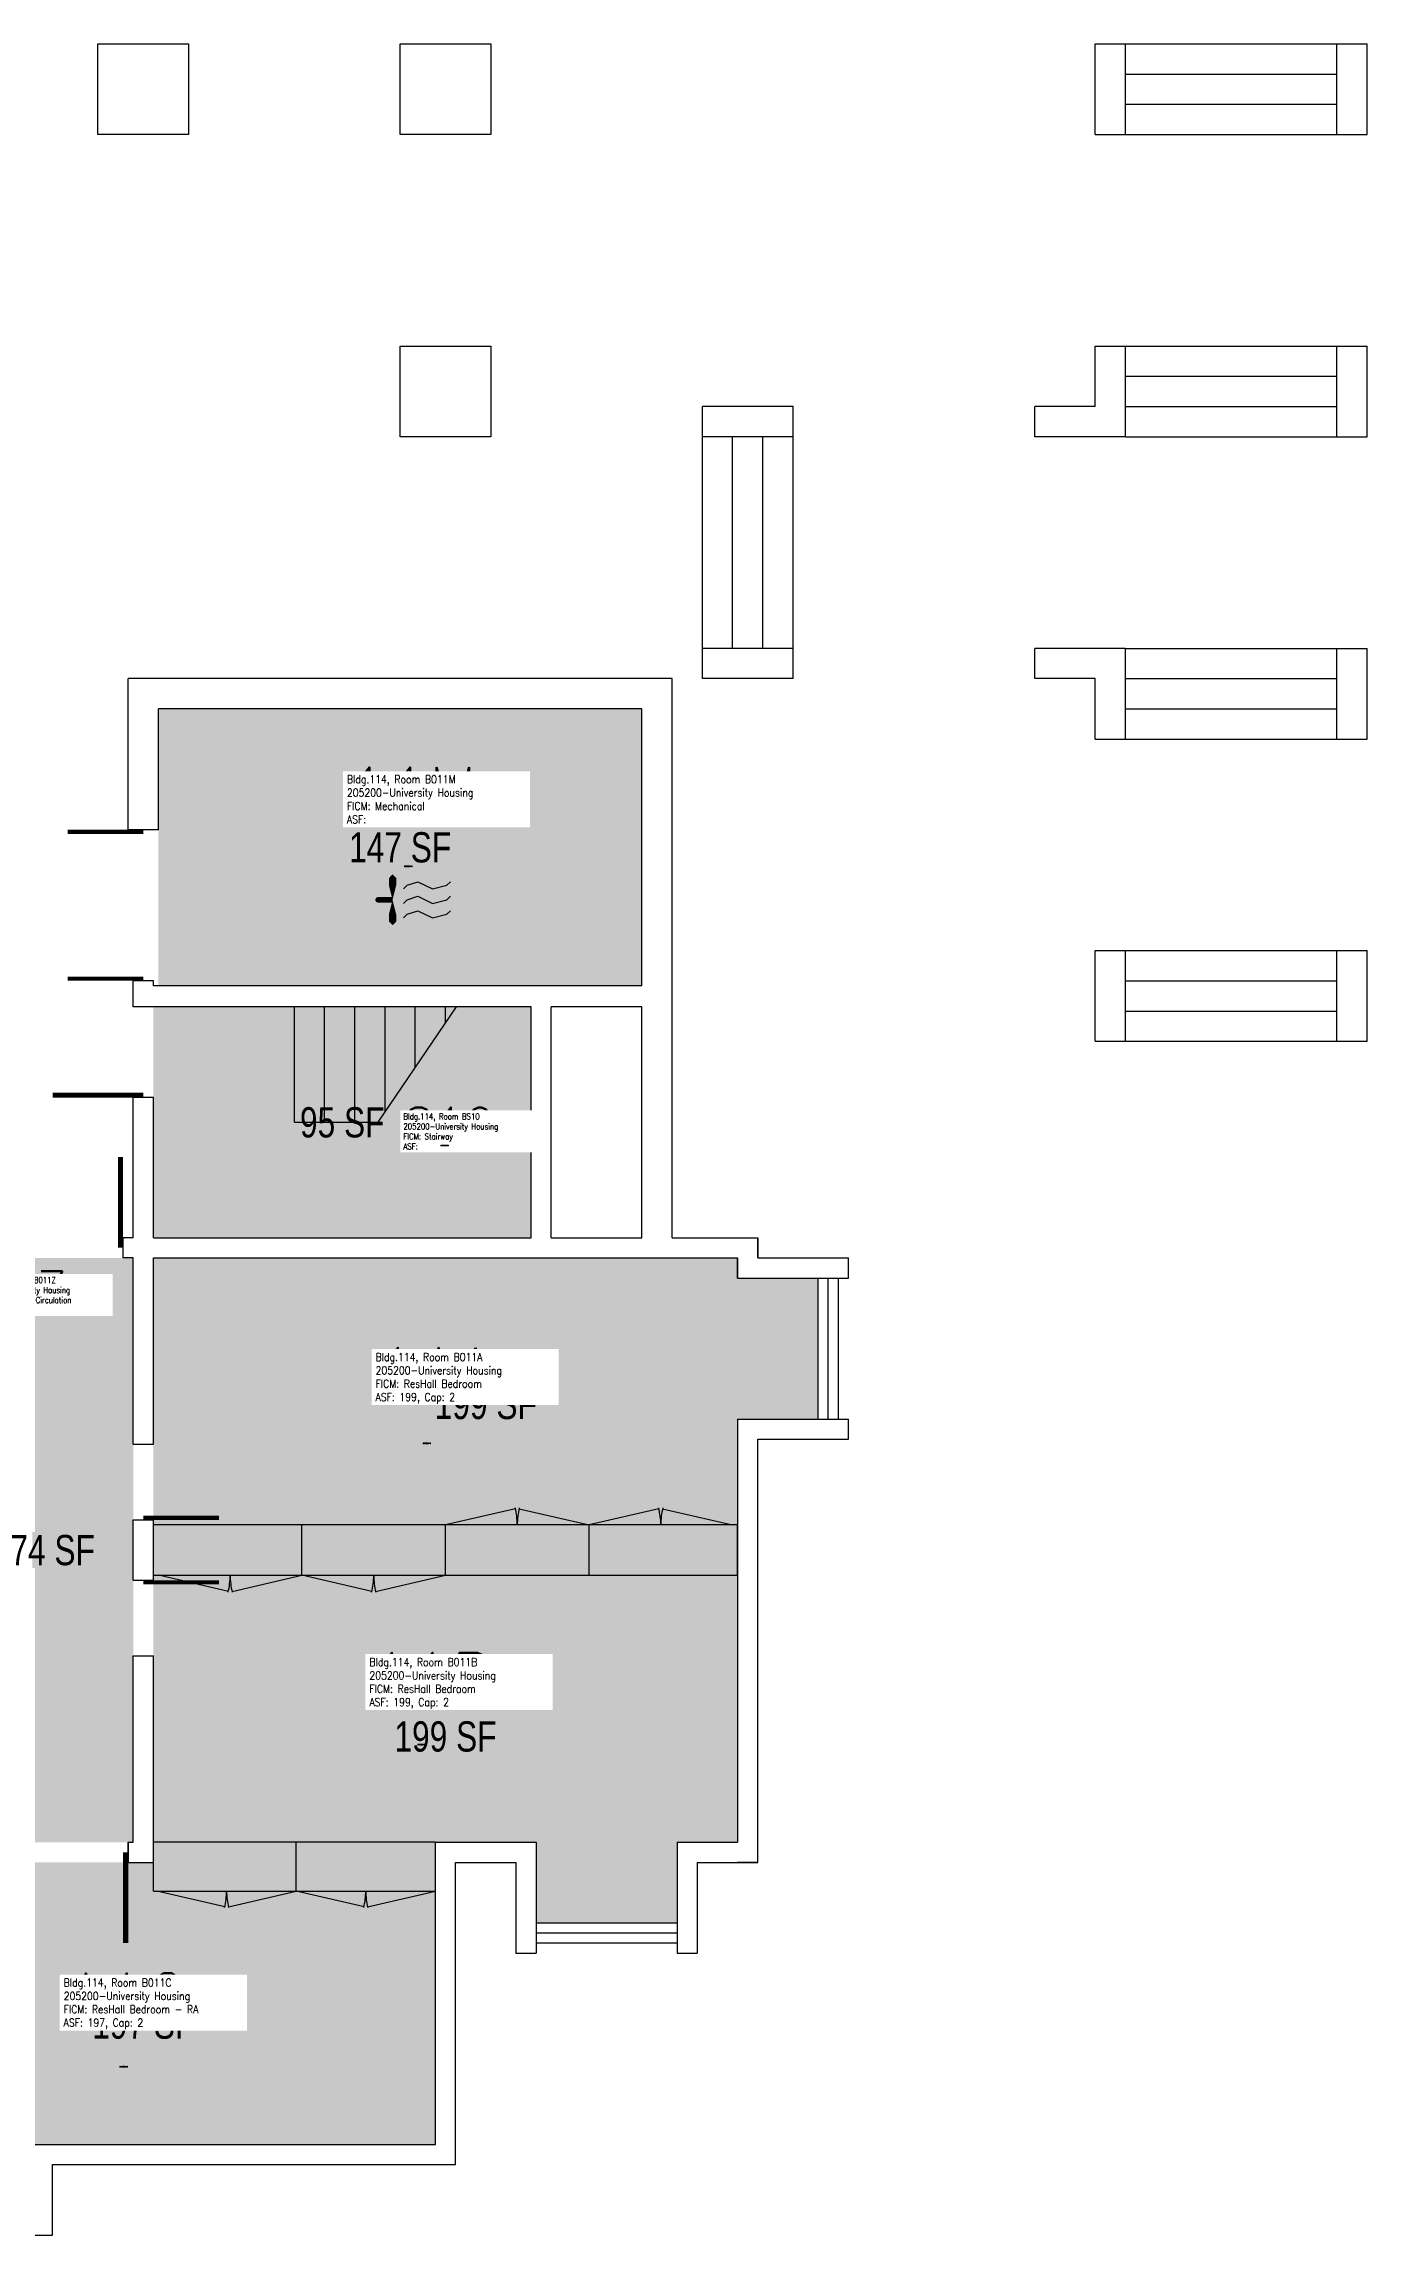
# Model space of a CAD drawing. Header units: inches. Extents: x 0 to 1426, y 0 to 1318.
# Drawn here: x 901 to 1426, y 448 to 1318 of the extents above; entities that cross this region are included whole.
import ezdxf
from ezdxf.enums import TextEntityAlignment as Align

# ---------------------------------------------------------------- set-up
doc = ezdxf.new("R2010")
doc.units = ezdxf.units.IN
doc.header["$LTSCALE"] = 10
doc.header["$MEASUREMENT"] = 0
doc.layers.get('0').update_dxf_attribs({"linetype": 'CONTINUOUS'})
for name, color, linetype in [('A-COLS', 5, 'CONTINUOUS'), ('A-DOOR', 2, 'CONTINUOUS'), ('A-FLOR', 3, 'CONTINUOUS'), ('A-GLAZ', 1, 'CONTINUOUS'), ('A-GLAZ-SILL', 2, 'CONTINUOUS'), ('A-IDEN-ICON', 4, 'CONTINUOUS'), ('A-IDEN-RNUM', 7, 'CONTINUOUS'), ('A-IDEN-SNUM', 4, 'CONTINUOUS'), ('A-IDEN-VNUM', 4, 'CONTINUOUS'), ('A-SITE', 3, 'CONTINUOUS'), ('A-WALL', 7, 'CONTINUOUS'), ('AREA-TEXT', 3, 'CONTINUOUS'), ('Rooms-Category-Color', 7, 'CONTINUOUS'), ('Rooms-College-Color', 7, 'CONTINUOUS'), ('Rooms-Department-Color', 7, 'CONTINUOUS'), ('Rooms-Division-Color', 7, 'CONTINUOUS'), ('Rooms-Information', 7, 'CONTINUOUS')]:
    doc.layers.add(name, color=color, linetype=linetype)
doc.styles.add('AREA', font='arial.ttf', dxfattribs={"width": 0.75, "height": 24})
doc.styles.add('ROOMSNUMBER', font='txt.shx', dxfattribs={"height": 0.03})
doc.styles.add('ROOMVNUMBER', font='simplex.shx', dxfattribs={"width": 0.85})

# ---------------------------------------------------------------- blocks, each defined once
blk = doc.blocks.new('CPMECH')
at = {"color": 0, "linetype": 'ByBlock'}
for p, q in [((0.005, 0.025), (0.015, 0.035)), ((0.015, 0.035), (0.045, 0.045)), ((0.015, -0.005), (0.045, 0.005)), ((0.045, 0.045), (0.085, 0.025)), ((0.045, 0.005), (0.085, -0.015)), ((0.085, 0.025), (0.125, 0.035)), ((0.125, 0.035), (0.135, 0.045)), ((0.125, -0.005), (0.135, 0.005)), ((0.005, -0.015), (0.015, -0.005)), ((0.005, -0.055), (0.015, -0.045)), ((0.015, -0.045), (0.045, -0.035)), ((0.045, -0.035), (0.085, -0.055)), ((0.085, -0.015), (0.125, -0.005)), ((0.085, -0.055), (0.125, -0.045)), ((0.125, -0.045), (0.135, -0.035))]:
    blk.add_line(p, q, dxfattribs=at)
for points in [[(-0.025, -0.005, 0, 0.02, 0), (-0.025, 0.035, 0.02, 0.02, 0), (-0.025, 0.055, 0.02, 0, 0), (-0.025, 0.065, 0, 0, 0)], [(-0.025, -0.005, 0, 0.02, 0), (-0.025, -0.045, 0.02, 0.02, 0), (-0.025, -0.065, 0.02, 0, 0), (-0.025, -0.075, 0, 0, 0)]]:
    blk.add_lwpolyline(points, format="xyseb", dxfattribs=at)
at = {"color": 0, "linetype": 'ByBlock', "const_width": 0.015}
blk.add_lwpolyline([(-0.025, -0.005), (-0.065, -0.005)], dxfattribs=at)
at = {"color": 0, "linetype": 'ByBlock', "const_width": 0.0075}
blk.add_lwpolyline([(-0.0682, -0.0069, 1), (-0.0618, -0.0031, 1)], format="xyb", close=True, dxfattribs=at)

msp = doc.modelspace()

# ---------------------------------------------------------------- hatches: boundary and pattern name
at = {"layer": 'Rooms-Category-Color', "true_color": 0xadadad}
for points in [[(946, 1054), (1138, 1054), (1138, 944), (946, 944)], [(944, 844), (1094, 844), (1094, 935.64), (944, 935.64)], [(936, 836), (872, 836), (872, 806), (896, 806), (896, 798), (872, 798), (872, 770), (896, 770), (896, 604), (936, 604)]]:
    msp.add_hatch(color=253, dxfattribs=at).paths.add_polyline_path(points)
at = {"layer": 'Rooms-Category-Color', "true_color": 0x728ef3}
for points in [[(944, 720), (944, 836), (1176, 836), (1176, 828), (1208, 828), (1208, 772), (1176, 772), (1176, 720)], [(944, 720), (944, 604), (1096, 604), (1096, 572), (1152, 572), (1152, 604), (1176, 604), (1176, 720)], [(896, 484), (896, 460), (832, 460), (832, 484), (824, 484), (824, 596), (944, 596), (944, 604), (1056, 604), (1056, 484)]]:
    msp.add_hatch(color=171, dxfattribs=at).paths.add_polyline_path(points)
at = {"layer": 'Rooms-College-Color', "true_color": 0xadadad}
for points in [[(946, 1054), (1138, 1054), (1138, 944), (946, 944)], [(944, 844), (1094, 844), (1094, 935.64), (944, 935.64)], [(936, 836), (872, 836), (872, 806), (896, 806), (896, 798), (872, 798), (872, 770), (896, 770), (896, 604), (936, 604)], [(944, 720), (944, 836), (1176, 836), (1176, 828), (1208, 828), (1208, 772), (1176, 772), (1176, 720)], [(944, 720), (944, 604), (1096, 604), (1096, 572), (1152, 572), (1152, 604), (1176, 604), (1176, 720)], [(896, 484), (896, 460), (832, 460), (832, 484), (824, 484), (824, 596), (944, 596), (944, 604), (1056, 604), (1056, 484)]]:
    msp.add_hatch(color=253, dxfattribs=at).paths.add_polyline_path(points)
at = {"layer": 'Rooms-Department-Color', "true_color": 0xacacac}
for points in [[(946, 1054), (1138, 1054), (1138, 944), (946, 944)], [(944, 844), (1094, 844), (1094, 935.64), (944, 935.64)], [(936, 836), (872, 836), (872, 806), (896, 806), (896, 798), (872, 798), (872, 770), (896, 770), (896, 604), (936, 604)]]:
    msp.add_hatch(color=253, dxfattribs=at).paths.add_polyline_path(points)
at = {"layer": 'Rooms-Department-Color', "true_color": 0x604aed}
for points in [[(944, 720), (944, 836), (1176, 836), (1176, 828), (1208, 828), (1208, 772), (1176, 772), (1176, 720)], [(944, 720), (944, 604), (1096, 604), (1096, 572), (1152, 572), (1152, 604), (1176, 604), (1176, 720)], [(896, 484), (896, 460), (832, 460), (832, 484), (824, 484), (824, 596), (944, 596), (944, 604), (1056, 604), (1056, 484)]]:
    msp.add_hatch(color=173, dxfattribs=at).paths.add_polyline_path(points)
at = {"layer": 'Rooms-Division-Color', "true_color": 0xadadad}
for points in [[(946, 1054), (1138, 1054), (1138, 944), (946, 944)], [(944, 844), (1094, 844), (1094, 935.64), (944, 935.64)], [(936, 836), (872, 836), (872, 806), (896, 806), (896, 798), (872, 798), (872, 770), (896, 770), (896, 604), (936, 604)]]:
    msp.add_hatch(color=253, dxfattribs=at).paths.add_polyline_path(points)
at = {"layer": 'Rooms-Division-Color', "true_color": 0x604aed}
for points in [[(944, 720), (944, 836), (1176, 836), (1176, 828), (1208, 828), (1208, 772), (1176, 772), (1176, 720)], [(944, 720), (944, 604), (1096, 604), (1096, 572), (1152, 572), (1152, 604), (1176, 604), (1176, 720)], [(896, 484), (896, 460), (832, 460), (832, 484), (824, 484), (824, 596), (944, 596), (944, 604), (1056, 604), (1056, 484)]]:
    msp.add_hatch(color=173, dxfattribs=at).paths.add_polyline_path(points)

# ---------------------------------------------------------------- linework, layer by layer
at = {"layer": 'A-COLS'}
for points in [[(922, 1282), (922, 1318), (958, 1318), (958, 1282)], [(1042, 1282), (1042, 1318), (1078, 1318), (1078, 1282)], [(1042, 1162), (1042, 1198), (1078, 1198), (1078, 1162)]]:
    msp.add_lwpolyline(points, close=True, dxfattribs=at)
at = {"layer": 'A-DOOR'}
for points in [[(940, 1005.17, 1.67, 1.67, 0), (910, 1005.17, 0, 0, 0.414214), (940, 976, 0, 0, 0.814237)], [(940, 946.83, 1.67, 1.67, 0), (910, 946.83, 0, 0, -0.414214), (940, 976, 0, 0, -0.814237)], [(940, 900.64, 2, 2, 0), (904, 900.64, 0, 0, -0.414214), (940, 935.64, 0, 0, -0.814237)], [(931, 840, 2, 2, 0), (931, 876, 0, 0, 0.414214), (896, 840, 0, 0, 0.814237)], [(940, 732.83, 1.67, 1.67, 0), (970, 732.83, 0, 0, 0.414214), (940, 762, 0, 0, 0.814237)], [(940, 707.17, 1.67, 1.67, 0), (970, 707.17, 0, 0, -0.414214), (940, 678, 0, 0, -0.814237)], [(933, 600, 2, 2, 0), (933, 564, 0, 0, -0.414214), (898, 600, 0, 0, -0.814237)]]:
    msp.add_lwpolyline(points, format="xyseb", dxfattribs=at)
at = {"layer": 'A-FLOR'}
for p, q in [((1000, 889.82), (1000, 935.64)), ((1012, 889.82), (1012, 935.64)), ((1024, 889.82), (1024, 935.64)), ((1033.23, 889.82), (1064.33, 935.64)), ((1036, 893.91), (1036, 935.64)), ((1048, 911.58), (1048, 935.64)), ((1060, 929.26), (1060, 935.64)), ((1000, 889.82), (1033.23, 889.82)), ((1087.77, 736.41), (1060, 730)), ((1089.23, 736.41), (1117, 730)), ((1144.77, 736.41), (1117, 730)), ((1146.23, 736.41), (1174, 730)), ((944, 710), (944, 730)), ((1060, 730), (944, 730)), ((1003, 710), (1003, 730)), ((1060, 710), (1060, 730)), ((1176, 730), (1060, 730)), ((1117, 710), (1117, 730)), ((1176, 710), (1176, 730)), ((944, 710), (1003, 710)), ((973.77, 703.59), (946, 710)), ((946, 710), (1003, 710)), ((975.23, 703.59), (1003, 710)), ((1030.77, 703.59), (1003, 710)), ((1003, 710), (1060, 710)), ((1032.23, 703.59), (1060, 710)), ((1060, 710), (1176, 710)), ((944, 584.6), (944, 604)), ((1056, 604), (944, 604)), ((1000.71, 584.6), (1000.71, 604)), ((1056, 584.6), (1056, 604)), ((944, 584.6), (1000.71, 584.6)), ((972.36, 578.38), (945.42, 584.6)), ((945.42, 584.6), (1000.71, 584.6)), ((973.77, 578.38), (1000.71, 584.6)), ((1027.65, 578.38), (1000.71, 584.6)), ((1000.71, 584.6), (1056, 584.6)), ((1029.06, 578.38), (1056, 584.6))]:
    msp.add_line(p, q, dxfattribs=at)
for centre, radius, start, end in [((1060, 730), 28.5, 0, 13.7374), ((1117, 730), 28.5, 166.2626, 180), ((1117, 730), 28.5, 0, 13.7374), ((1174, 730), 28.5, 166.2626, 180), ((946, 710), 28.5, 346.2626, 0), ((1003, 710), 28.5, 180, 193.7374), ((1003, 710), 28.5, 346.2626, 0), ((1060, 710), 28.5, 180, 193.7374), ((945.42, 584.6), 27.64, 346.2626, 0), ((1000.71, 584.6), 27.64, 180, 193.7374), ((1000.71, 584.6), 27.64, 346.2626, 0), ((1056, 584.6), 27.64, 180, 193.7374)]:
    msp.add_arc(centre, radius, start, end, dxfattribs=at)
at = {"layer": 'A-GLAZ'}
for p, q in [((1212, 772), (1212, 828)), ((1096, 568), (1152, 568))]:
    msp.add_line(p, q, dxfattribs=at)
at = {"layer": 'A-GLAZ-SILL'}
for p, q in [((1208, 772), (1208, 828)), ((1216, 772), (1216, 828)), ((1096, 572), (1152, 572)), ((1096, 564), (1152, 564))]:
    msp.add_line(p, q, dxfattribs=at)
at = {"layer": 'A-SITE'}
for p, q in [((1318, 1318), (1330, 1318)), ((1318, 1282), (1318, 1318)), ((1330, 1282), (1330, 1318)), ((1330, 1318), (1414, 1318)), ((1414, 1282), (1414, 1318)), ((1414, 1318), (1426, 1318)), ((1426, 1282), (1426, 1318)), ((1330, 1306), (1414, 1306)), ((1330, 1294), (1414, 1294)), ((1318, 1282), (1330, 1282)), ((1330, 1282), (1414, 1282)), ((1414, 1282), (1426, 1282)), ((1318, 1198), (1330, 1198)), ((1318, 1174), (1318, 1198)), ((1330, 1162), (1330, 1198)), ((1330, 1198), (1414, 1198)), ((1414, 1162), (1414, 1198)), ((1414, 1198), (1426, 1198)), ((1426, 1162), (1426, 1198)), ((1330, 1186), (1414, 1186)), ((1198, 1174), (1162, 1174)), ((1162, 1162), (1162, 1174)), ((1198, 1162), (1198, 1174)), ((1294, 1162), (1294, 1174)), ((1318, 1174), (1294, 1174)), ((1330, 1174), (1414, 1174)), ((1198, 1162), (1162, 1162)), ((1162, 1078), (1162, 1162)), ((1174, 1078), (1174, 1162)), ((1186, 1078), (1186, 1162)), ((1198, 1078), (1198, 1162)), ((1330, 1162), (1294, 1162)), ((1330, 1162), (1414, 1162)), ((1414, 1162), (1426, 1162)), ((1162, 1066), (1162, 1078)), ((1198, 1078), (1162, 1078)), ((1198, 1066), (1198, 1078)), ((1294, 1066), (1294, 1078)), ((1330, 1078), (1294, 1078)), ((1330, 1042), (1330, 1078)), ((1330, 1078), (1414, 1078)), ((1414, 1042), (1414, 1078)), ((1414, 1078), (1426, 1078)), ((1426, 1042), (1426, 1078)), ((1198, 1066), (1162, 1066)), ((1318, 1066), (1294, 1066)), ((1318, 1042), (1318, 1066)), ((1330, 1066), (1414, 1066)), ((1330, 1054), (1414, 1054)), ((1318, 1042), (1330, 1042)), ((1330, 1042), (1414, 1042)), ((1414, 1042), (1426, 1042)), ((1318, 958), (1330, 958)), ((1318, 922), (1318, 958)), ((1330, 922), (1330, 958)), ((1330, 958), (1414, 958)), ((1414, 922), (1414, 958)), ((1414, 958), (1426, 958)), ((1426, 922), (1426, 958)), ((1330, 946), (1414, 946)), ((1330, 934), (1414, 934)), ((1318, 922), (1330, 922)), ((1330, 922), (1414, 922)), ((1414, 922), (1426, 922))]:
    msp.add_line(p, q, dxfattribs=at)
at = {"layer": 'A-WALL'}
for p, q in [((1150, 1066), (934, 1066)), ((934, 1006), (934, 1066)), ((1150, 844), (1150, 1066)), ((1138, 1054), (946, 1054)), ((946, 1006), (946, 1054)), ((1138, 944), (1138, 1054)), ((946, 1006), (934, 1006)), ((946, 1006), (934.17, 1006)), ((944, 946), (936, 946)), ((936, 944), (936, 946)), ((944, 946), (936, 946)), ((936, 935.64), (936, 944)), ((944, 944), (944, 946)), ((1138, 944), (944, 944)), ((1094, 935.64), (936, 935.64)), ((1094, 844), (1094, 935.64)), ((1138, 935.64), (1102, 935.64)), ((1102, 844), (1102, 935.64)), ((1138, 844), (1138, 935.64)), ((936, 844), (936, 899.64)), ((944, 899.64), (936, 899.64)), ((944, 844), (944, 899.64)), ((936, 844), (932, 844)), ((932, 836), (932, 844)), ((932, 836), (932, 844)), ((944, 844), (1094, 844)), ((1102, 844), (1138, 844)), ((1150, 844), (1184, 844)), ((1184, 844), (1184, 836)), ((1184, 836), (1184, 844)), ((1184, 844), (1184, 836)), ((936, 836), (932, 836)), ((936, 762), (936, 836)), ((944, 762), (944, 836)), ((944, 836), (1176, 836)), ((1176, 836), (1176, 828)), ((1176, 828), (1176, 836)), ((1176, 836), (1176, 828)), ((1184, 836), (1220, 836)), ((1220, 828), (1220, 836)), ((1176, 828), (1220, 828)), ((1176, 772), (1220, 772)), ((1176, 772), (1176, 604)), ((1220, 764), (1220, 772)), ((936, 762), (944, 762)), ((936, 762), (944, 762)), ((1184, 764), (1220, 764)), ((1184, 596), (1184, 764)), ((936, 732), (944, 732)), ((936, 708), (936, 732)), ((936, 732), (944, 732)), ((944, 708), (944, 732)), ((936, 708), (944, 708)), ((936, 708), (944, 708)), ((936, 604), (936, 678)), ((936, 678), (944, 678)), ((936, 678), (944, 678)), ((944, 596), (944, 678)), ((934, 596), (934, 604)), ((934, 604), (936, 604)), ((934, 604), (934, 596)), ((1056, 604), (1096, 604)), ((1056, 484), (1056, 604)), ((1056, 604), (1096, 604)), ((1096, 604), (1096, 560)), ((1152, 604), (1152, 560)), ((1152, 604), (1176, 604)), ((1152, 604), (1176, 604)), ((934, 596), (936, 596)), ((936, 596), (944, 596)), ((1064, 596), (1088, 596)), ((1064, 476), (1064, 596)), ((1064, 596), (1088, 596)), ((1088, 596), (1088, 560)), ((1160, 596), (1160, 560)), ((1160, 596), (1184, 596)), ((1160, 596), (1184, 596)), ((1184, 596), (1176, 596)), ((1160, 588), (1160, 560)), ((1088, 560), (1096, 560)), ((1152, 560), (1160, 560)), ((896, 484), (1056, 484)), ((904, 476), (1064, 476)), ((904, 448), (904, 476)), ((896, 448), (904, 448))]:
    msp.add_line(p, q, dxfattribs=at)

# ---------------------------------------------------------------- block references
at = {"layer": 'A-IDEN-ICON', "xscale": 144, "yscale": 144, "zscale": 144}
msp.add_blockref('CPMECH', (1042.59, 978.88), dxfattribs=at)

# ---------------------------------------------------------------- texts
at = {"layer": 'A-IDEN-RNUM', "style": 'ROOMSNUMBER'}
for s, p in [('0011-M0', (1043.69, 991.28)), ('0S10-00', (1058.1, 880.43)), ('0011-A0', (1051.05, 762.2)), ('0011-B0', (1048.99, 642.59)), ('0011-C0', (930.65, 514.68))]:
    msp.add_text(s, height=0.36, rotation=360, dxfattribs=at).set_placement(p)
at = {"layer": 'A-IDEN-SNUM', "style": 'ROOMSNUMBER'}
for s, p in [('1140B011M0', (1043.69, 991.28)), ('1140BS1000', (1058.1, 880.43)), ('1140B011A0', (1051.05, 762.2)), ('1140B011B0', (1048.99, 642.59)), ('1140B011C0', (930.65, 514.68))]:
    msp.add_text(s, height=0.36, rotation=360, dxfattribs=at).set_placement(p)
at = {"layer": 'A-IDEN-VNUM', "style": 'ROOMVNUMBER', "width": 0.85}
for s, height, p in [('11M', 22.238, (1020.85, 1008.52)), ('S10', 16.678, (1043.29, 879.07)), ('11Z', 16.678, (873.29, 814.11)), ('11A', 22.238, (1032.23, 778.11)), ('11B', 22.238, (1029.79, 656.97)), ('11C', 22.238, (908.39, 529.73))]:
    msp.add_text(s, height=height, rotation=360, dxfattribs=at).set_placement(p)
at = {"layer": 'AREA-TEXT', "style": 'AREA', "width": 0.75}
for s, p in [('147 SF', (1042, 999)), ('95 SF', (1019, 889.82)), ('199 SF', (1076, 778)), ('74 SF', (904, 720)), ('199 SF', (1060, 646)), ('197 SF', (940, 532))]:
    msp.add_text(s, height=12, dxfattribs=at).set_placement(p, align=Align.MIDDLE_CENTER)

# ---------------------------------------------------------------- next in the draw order: texts
at = {"layer": 'Rooms-Information', "attachment_point": 7, "rotation": 360, "style": 'ROOMVNUMBER', "bg_fill": 3, "box_fill_scale": 1.5, "bg_fill_color": 256, "bg_fill_true_color": 13158600, "bg_fill_transparency": 0}
for s, insert, char_height, width in [('Bldg.114, Room B011M^M^J205200-University Housing^M^JFICM: Mechanical^M^JASF: ', (1020.85, 1008.52), 3.1768, 71.1604), ('Bldg.114, Room BS10^M^J205200-University Housing^M^JFICM: Stairway^M^JASF: ', (1043.29, 879.07), 2.3826, 53.3703), ('Bldg.114, Room B011Z^M^J205200-University Housing^M^JFICM: Corridor / Circulation^M^JASF: ', (873.29, 814.11), 2.3826, 53.3703), ('Bldg.114, Room B011A^M^J205200-University Housing^M^JFICM: ResHall Bedroom^M^JASF: 199, Cap: 2', (1032.23, 778.11), 3.1768, 71.1604), ('Bldg.114, Room B011B^M^J205200-University Housing^M^JFICM: ResHall Bedroom^M^JASF: 199, Cap: 2', (1029.79, 656.97), 3.1768, 71.1604)]:
    msp.add_mtext(s, dxfattribs=dict(at, insert=insert, char_height=char_height, width=width))
at = {"layer": 'Rooms-Information', "insert": (908.39, 529.73), "char_height": 3.1768, "width": 71.1604, "attachment_point": 7, "style": 'ROOMVNUMBER', "bg_fill": 3, "box_fill_scale": 1.5, "bg_fill_color": 256, "bg_fill_true_color": 13158600, "bg_fill_transparency": 0}
msp.add_mtext('Bldg.114, Room B011C^M^J205200-University Housing^M^JFICM: ResHall Bedroom - RA^M^JASF: 197, Cap: 2', dxfattribs=at)

doc.saveas('drawing.dxf')
